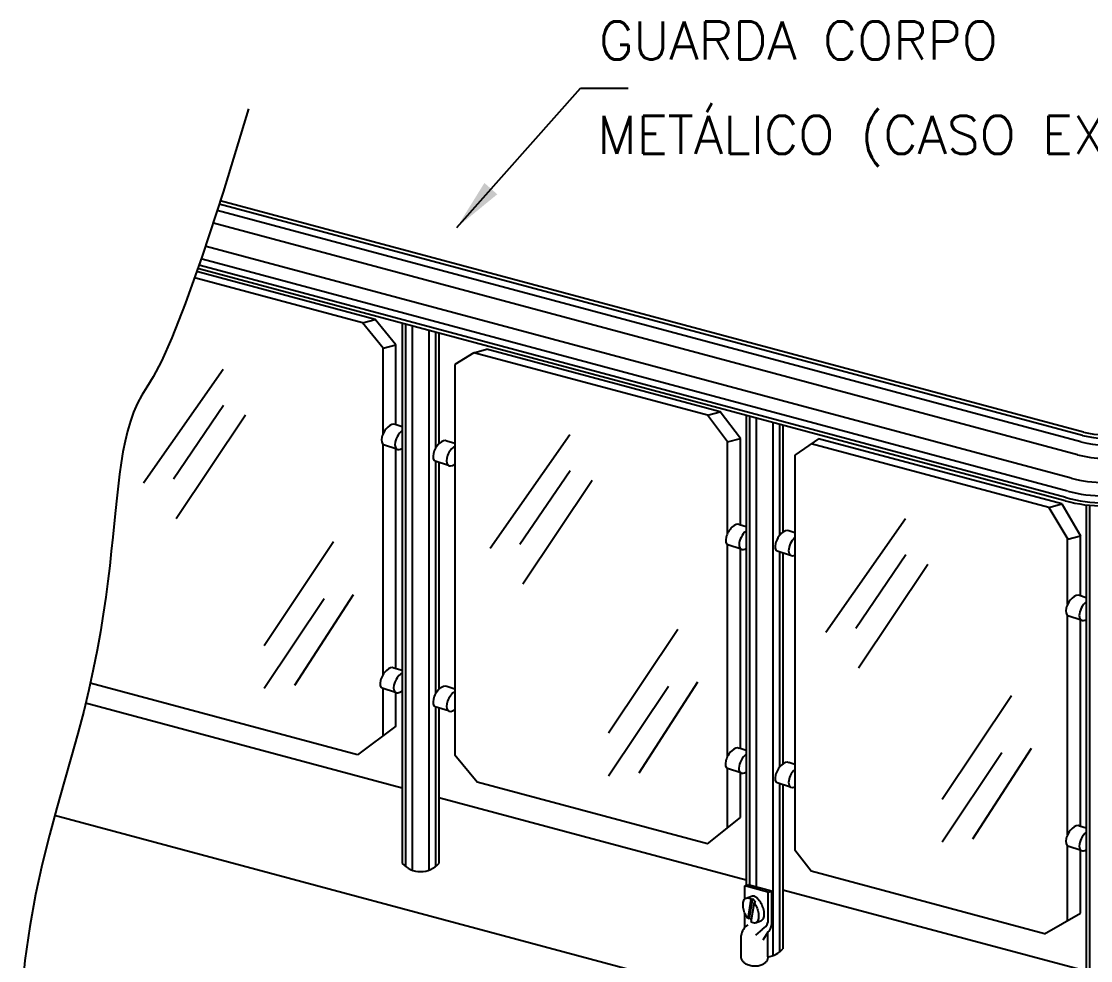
# Model space of a CAD drawing. Header units: millimetres. Extents: x -6155.1 to -6134.9, y -4399.5 to -4386.8.
# Drawn here: x -6150.47 to -6144.86, y -4391.7 to -4386.77 of the extents above; entities that cross this region are included whole.
import ezdxf

# ---------------------------------------------------------------- set-up
doc = ezdxf.new("R2010")
doc.units = ezdxf.units.MM
doc.header["$LTSCALE"] = 10
doc.layers.add('Termotécnica', color=7, linetype='Continuous')
doc.styles.add('r80', font='romans.shx')

msp = doc.modelspace()

# ---------------------------------------------------------------- linework, layer by layer
at = {"layer": 'Termotécnica', "color": 2}
for p, q in [((-6148.1884, -4387.8531), (-6147.5397, -4387.122)), ((-6147.5397, -4387.122), (-6147.2897, -4387.122)), ((-6144.9064, -4388.9445), (-6149.4351, -4387.7311)), ((-6144.9155, -4388.9783), (-6149.4454, -4387.7646)), ((-6144.9336, -4389.046), (-6149.4659, -4387.8315)), ((-6144.9667, -4389.1694), (-6149.5034, -4387.9537)), ((-6144.9848, -4389.237), (-6149.5248, -4388.0205)), ((-6144.9938, -4389.2708), (-6149.536, -4388.0537)), ((-6148.4754, -4388.3563), (-6148.4754, -4391.1908)), ((-6148.283, -4388.4079), (-6148.283, -4388.9899)), ((-6146.6711, -4388.8404), (-6146.6711, -4391.3063)), ((-6148.4754, -4388.8997), (-6148.5122, -4388.8881)), ((-6146.4787, -4388.8913), (-6146.4787, -4389.4528)), ((-6146.4787, -4388.892), (-6146.4787, -4389.3182)), ((-6148.5031, -4389.0165), (-6148.5736, -4388.9944)), ((-6148.1996, -4388.9878), (-6148.242, -4388.9745)), ((-6148.2328, -4389.1028), (-6148.3033, -4389.0807)), ((-6148.283, -4389.087), (-6148.283, -4389.2134)), ((-6148.283, -4389.0871), (-6148.283, -4390.2778)), ((-6144.8869, -4389.3095), (-6144.8869, -4392.1196)), ((-6146.6712, -4389.4248), (-6146.7068, -4389.4136)), ((-6146.4154, -4389.4559), (-6146.4474, -4389.4459)), ((-6146.6976, -4389.542), (-6146.7681, -4389.5199)), ((-6146.4383, -4389.5742), (-6146.5088, -4389.5521)), ((-6146.4787, -4389.5616), (-6146.4787, -4390.6693)), ((-6144.8869, -4389.7964), (-6144.9225, -4389.7853)), ((-6144.9133, -4389.9137), (-6144.9838, -4389.8916)), ((-6148.4757, -4390.1793), (-6148.5197, -4390.1655)), ((-6148.5105, -4390.2939), (-6148.581, -4390.2718)), ((-6148.1997, -4390.2759), (-6148.242, -4390.2627)), ((-6148.2328, -4390.391), (-6148.3033, -4390.3689)), ((-6148.283, -4390.3753), (-6148.283, -4391.1908)), ((-6146.6711, -4390.5986), (-6146.7084, -4390.5869)), ((-6146.4154, -4390.6722), (-6146.4474, -4390.6621)), ((-6146.6992, -4390.7153), (-6146.7697, -4390.6932)), ((-6146.4383, -4390.7905), (-6146.5088, -4390.7684)), ((-6146.4787, -4390.7778), (-6146.4787, -4391.6388)), ((-6144.8869, -4391.0058), (-6144.9225, -4390.9946)), ((-6144.9133, -4391.123), (-6144.9838, -4391.1009)), ((-6146.6714, -4391.3725), (-6146.6437, -4391.3619)), ((-6146.6469, -4391.3782), (-6146.6632, -4391.4798)), ((-6146.6388, -4391.3752), (-6146.6552, -4391.4767)), ((-6146.6469, -4391.3782), (-6146.6388, -4391.3752)), ((-6146.63, -4391.3952), (-6146.6463, -4391.4967)), ((-6146.6388, -4391.3752), (-6146.622, -4391.3921)), ((-6146.63, -4391.3952), (-6146.622, -4391.3921)), ((-6146.6632, -4391.4798), (-6146.6552, -4391.4767)), ((-6146.6552, -4391.4767), (-6146.6448, -4391.4871)), ((-6146.6218, -4391.5025), (-6146.5941, -4391.4919)), ((-6146.6971, -4391.6833), (-6146.6971, -4391.5691)), ((-6146.5575, -4391.6811), (-6146.5575, -4391.5532))]:
    msp.add_line(p, q, dxfattribs=at)
at = {"layer": 'Termotécnica', "color": 3}
for p, q in [((-6144.9018, -4388.9274), (-6149.4299, -4387.7141)), ((-6144.9972, -4389.2883), (-6149.5417, -4388.0706)), ((-6148.4754, -4390.7952), (-6150.136, -4390.3503)), ((-6146.6711, -4391.2787), (-6148.283, -4390.8468)), ((-6146.728, -4391.8964), (-6150.2984, -4390.9397)), ((-6144.8869, -4391.7568), (-6146.4787, -4391.3303))]:
    msp.add_line(p, q, dxfattribs=at)
at = {"layer": 'Termotécnica', "color": 1}
for p, q in [((-6148.6167, -4388.3366), (-6149.5473, -4388.0872)), ((-6148.6843, -4388.3547), (-6149.5585, -4388.1205)), ((-6148.6843, -4388.3547), (-6148.6167, -4388.3366)), ((-6148.5757, -4388.4879), (-6148.6843, -4388.3547)), ((-6148.5081, -4388.4698), (-6148.6167, -4388.3366)), ((-6148.4584, -4388.3609), (-6148.4584, -4391.2067)), ((-6148.4234, -4388.3671), (-6148.4234, -4391.2261)), ((-6148.335, -4388.3939), (-6148.335, -4391.2261)), ((-6148.3, -4388.4033), (-6148.3, -4389.0117)), ((-6148.5757, -4388.4879), (-6148.5081, -4388.4698)), ((-6148.5757, -4388.9371), (-6148.5757, -4388.4879)), ((-6148.5757, -4388.9371), (-6148.5757, -4388.4879)), ((-6148.5081, -4388.8894), (-6148.5081, -4388.4698)), ((-6148.1004, -4388.511), (-6148.1997, -4388.5731)), ((-6148.1004, -4388.511), (-6148.0327, -4388.4929)), ((-6146.8744, -4388.8395), (-6148.1004, -4388.511)), ((-6146.8068, -4388.8213), (-6148.0327, -4388.4929)), ((-6149.4148, -4388.5983), (-6149.8317, -4389.1949)), ((-6148.1997, -4388.5731), (-6148.1997, -4390.622)), ((-6149.413, -4388.7885), (-6149.6756, -4389.1743)), ((-6146.8744, -4388.8395), (-6146.8068, -4388.8213)), ((-6146.7016, -4388.9611), (-6146.8068, -4388.8213)), ((-6149.2977, -4388.8381), (-6149.661, -4389.3829)), ((-6146.7692, -4388.9792), (-6146.8744, -4388.8395)), ((-6146.6541, -4388.845), (-6146.6541, -4391.3049)), ((-6146.6191, -4388.8544), (-6146.6191, -4391.3143)), ((-6146.5307, -4388.878), (-6146.5307, -4391.6741)), ((-6146.4957, -4388.8868), (-6146.4957, -4389.4703)), ((-6146.4957, -4388.8874), (-6146.4957, -4389.3357)), ((-6148.5757, -4389.16), (-6148.5757, -4388.9921)), ((-6148.5757, -4390.2003), (-6148.5757, -4388.9921)), ((-6147.5967, -4388.9411), (-6148.0135, -4389.5377)), ((-6146.7692, -4388.9792), (-6146.7016, -4388.9611)), ((-6146.7692, -4389.46), (-6146.7692, -4388.9792)), ((-6146.7692, -4389.46), (-6146.7692, -4388.9792)), ((-6146.7016, -4389.4152), (-6146.7016, -4388.9611)), ((-6146.2926, -4388.962), (-6146.4154, -4389.0494)), ((-6145.0828, -4389.3224), (-6146.3296, -4388.9883)), ((-6145.0152, -4389.3043), (-6146.2926, -4388.962)), ((-6148.5081, -4389.1133), (-6148.5081, -4389.0149)), ((-6148.5081, -4390.1692), (-6148.5081, -4389.0149)), ((-6146.4154, -4389.0494), (-6146.4154, -4391.1206)), ((-6148.3, -4389.0813), (-6148.3, -4389.2371)), ((-6148.3, -4389.0818), (-6148.3, -4390.3003)), ((-6147.5949, -4389.1313), (-6147.8575, -4389.5171)), ((-6147.4796, -4389.1809), (-6147.8428, -4389.7257)), ((-6145.0828, -4389.3224), (-6145.0152, -4389.3043)), ((-6145.0828, -4389.3224), (-6144.9846, -4389.4901)), ((-6145.0152, -4389.3043), (-6144.9169, -4389.472)), ((-6144.8699, -4389.3113), (-6144.8699, -4392.1355)), ((-6145.8357, -4389.3821), (-6146.2525, -4389.9788)), ((-6144.9849, -4389.8319), (-6144.9849, -4389.4895)), ((-6144.9849, -4389.8319), (-6144.9849, -4389.4895)), ((-6144.9846, -4389.4901), (-6144.9169, -4389.472)), ((-6144.9173, -4389.7869), (-6144.9173, -4389.4721)), ((-6148.8358, -4389.5037), (-6149.199, -4390.0485)), ((-6146.7692, -4389.6116), (-6146.7692, -4389.5188)), ((-6146.7692, -4390.6299), (-6146.7692, -4389.5188)), ((-6146.7016, -4390.589), (-6146.7016, -4389.5407)), ((-6146.4957, -4389.5562), (-6146.4957, -4390.6851)), ((-6145.8339, -4389.5724), (-6146.0964, -4389.9581)), ((-6145.7186, -4389.6219), (-6146.0818, -4390.1668)), ((-6148.7322, -4389.7811), (-6149.0405, -4390.257)), ((-6148.8854, -4389.803), (-6149.199, -4390.2729)), ((-6144.9849, -4390.1609), (-6144.9849, -4389.8912)), ((-6144.9849, -4391.0405), (-6144.9849, -4389.8912)), ((-6144.9173, -4389.9512), (-6144.9173, -4389.9124)), ((-6144.9173, -4390.9963), (-6144.9173, -4389.9124)), ((-6147.0293, -4389.9631), (-6147.3925, -4390.5079)), ((-6144.9173, -4390.1147), (-6144.9173, -4389.9512)), ((-6148.7103, -4390.6204), (-6150.1114, -4390.2449)), ((-6148.5757, -4390.5202), (-6148.5757, -4390.2734)), ((-6147.0789, -4390.2624), (-6147.3925, -4390.7323)), ((-6146.9257, -4390.2405), (-6147.2341, -4390.7164)), ((-6148.5081, -4390.4699), (-6148.5081, -4390.2951)), ((-6145.28, -4390.3108), (-6145.6432, -4390.8557)), ((-6148.3, -4390.3699), (-6148.3, -4391.2067)), ((-6148.5081, -4390.4699), (-6148.7103, -4390.6204)), ((-6148.0818, -4390.7642), (-6148.1997, -4390.622)), ((-6145.3296, -4390.6102), (-6145.6432, -4391.08)), ((-6145.1764, -4390.5883), (-6145.4847, -4391.0642)), ((-6146.7692, -4391.0038), (-6146.7692, -4390.693)), ((-6146.7016, -4390.9497), (-6146.7016, -4390.7144)), ((-6146.8741, -4391.0877), (-6148.0818, -4390.7642)), ((-6146.4957, -4390.7725), (-6146.4957, -4391.6547)), ((-6146.8741, -4391.0877), (-6146.7016, -4390.9497)), ((-6146.3308, -4391.2313), (-6146.4154, -4391.1206)), ((-6144.9849, -4391.4906), (-6144.9849, -4391.1007)), ((-6144.9173, -4391.4519), (-6144.9173, -4391.1225)), ((-6145.1055, -4391.5596), (-6146.3308, -4391.2313)), ((-6145.1055, -4391.5596), (-6144.9173, -4391.4519))]:
    msp.add_line(p, q, dxfattribs=at)
at = {"layer": 'Termotécnica', "color": 2, "ltscale": 1.6}
for p, q in [((-6146.6786, -4391.3083), (-6146.6599, -4391.3034)), ((-6146.5574, -4391.3408), (-6146.6786, -4391.3083)), ((-6146.6786, -4391.3774), (-6146.6786, -4391.3083)), ((-6146.5388, -4391.3358), (-6146.6599, -4391.3034)), ((-6146.5574, -4391.3408), (-6146.5388, -4391.3358)), ((-6146.5574, -4391.3408), (-6146.5574, -4391.5017)), ((-6146.5388, -4391.3358), (-6146.5388, -4391.5125)), ((-6146.6786, -4391.5271), (-6146.6786, -4391.4512)), ((-6146.5853, -4391.5355), (-6146.6222, -4391.5678)), ((-6146.5569, -4391.5523), (-6146.5841, -4391.5931))]:
    msp.add_line(p, q, dxfattribs=at)
at = {"layer": 'Termotécnica', "color": 1}
msp.add_lwpolyline([(-6149.2809, -4387.2315), (-6149.4153, -4387.6686), (-6149.5253, -4388.0047), (-6149.6139, -4388.2547), (-6149.684, -4388.4335), (-6149.7388, -4388.5559), (-6149.7812, -4388.6367), (-6149.8142, -4388.6909), (-6149.841, -4388.7333), (-6149.864, -4388.7763), (-6149.884, -4388.8222), (-6149.9013, -4388.8708), (-6149.9163, -4388.922), (-6149.9291, -4388.9755), (-6149.9403, -4389.0313), (-6149.9499, -4389.0892), (-6149.9584, -4389.1489), (-6149.966, -4389.2105), (-6149.9731, -4389.274), (-6149.9798, -4389.3397), (-6149.9866, -4389.4078), (-6149.9937, -4389.4787), (-6150.0013, -4389.5526), (-6150.0098, -4389.6297), (-6150.0194, -4389.7102), (-6150.0305, -4389.7945), (-6150.0433, -4389.8827), (-6150.0583, -4389.9752), (-6150.0757, -4390.0721), (-6150.0959, -4390.1738), (-6150.1192, -4390.2805), (-6150.1461, -4390.3925), (-6150.1767, -4390.5099), (-6150.2113, -4390.6332), (-6150.2486, -4390.7627), (-6150.2874, -4390.899), (-6150.3262, -4391.0426), (-6150.3636, -4391.194), (-6150.3984, -4391.3537), (-6150.4291, -4391.5222), (-6150.4543, -4391.7001), (-6150.473, -4391.8872)], dxfattribs=at)
at = {"layer": 'Termotécnica', "color": 2}
for points in [[(-6146.6632, -4391.4798, -0.016409), (-6146.6664, -4391.4751, -0.051099), (-6146.6791, -4391.4499, -0.051099), (-6146.6864, -4391.4226, -0.064948), (-6146.6871, -4391.4003, -0.104203), (-6146.6809, -4391.3806, -0.174705), (-6146.6714, -4391.3725, -0.174705), (-6146.6589, -4391.3722, -0.06738), (-6146.6469, -4391.3782, -0.064948)], [(-6146.6437, -4391.3619, -0.174705), (-6146.6312, -4391.3617, -0.104203), (-6146.6134, -4391.3722, -0.064948), (-6146.5991, -4391.3892, -0.051099), (-6146.5864, -4391.4145, -0.051099), (-6146.5791, -4391.4418, -0.064948), (-6146.5784, -4391.4641, -0.104203), (-6146.5846, -4391.4837, -0.174705), (-6146.5941, -4391.4919, -0.174705)], [(-6146.63, -4391.3952, -0.016409), (-6146.6268, -4391.3998, -0.051099), (-6146.6141, -4391.4251, -0.051099), (-6146.6068, -4391.4524, -0.064948), (-6146.6061, -4391.4747, -0.104203), (-6146.6123, -4391.4943, -0.174705), (-6146.6218, -4391.5025, -0.174705)], [(-6146.6218, -4391.5025, -0.174705), (-6146.6343, -4391.5027, -0.06738), (-6146.6463, -4391.4967, -0.064948)]]:
    msp.add_lwpolyline(points, format="xyb", dxfattribs=at)
at = {"layer": 'Termotécnica', "color": 3}
for radius, start, end in [(0.4241, 255, 285), (0.7974, 255.0004, 284.9999)]:
    msp.add_arc((-6144.792, -4388.5177), radius, start, end, dxfattribs=at)
at = {"layer": 'Termotécnica', "color": 2}
for centre, radius, start, end in [((-6144.792, -4388.5182), 0.4764, 254.9855, 285.0145), ((-6144.792, -4388.5182), 0.4414, 254.9844, 285.0156), ((-6144.792, -4388.5182), 0.5464, 254.9873, 285.0127), ((-6144.792, -4388.5177), 0.6746, 255.0002, 284.9998), ((-6144.792, -4388.5441), 0.7542, 254.4816, 285.5184), ((-6144.792, -4388.5177), 0.7446, 255.0001, 284.9999), ((-6148.3792, -4391.105), 0.1289, 221.7357, 318.2643), ((-6146.6125, -4391.5814), 0.0856, 126.1672, 171.7584), ((-6146.5749, -4391.553), 0.1289, 277.7732, 318.2643)]:
    msp.add_arc(centre, radius, start, end, dxfattribs=at)
at = {"layer": 'Termotécnica', "color": 2, "ltscale": 1.6}
for centre, start, end in [((-6146.6121, -4391.4849), 297.8728, 342.963), ((-6146.5959, -4391.5105), 312.9532, 358.0435)]:
    msp.add_arc(centre, 0.0572, start, end, dxfattribs=at)
at = {"layer": 'Termotécnica', "color": 2}
for centre, start_param, end_param in [((-6148.5429, -4388.9412), 6.27529, 9.430709), ((-6148.4724, -4388.9633), 0.919573, 3.887675), ((-6148.2727, -4389.0276), 6.27529, 9.430709), ((-6148.2022, -4389.0497), 0.776763, 4.042631), ((-6146.7374, -4389.4667), 6.27529, 9.430709), ((-6146.4781, -4389.499), 6.27529, 9.430709), ((-6146.6669, -4389.4888), 0.9653, 3.887675), ((-6146.4076, -4389.5211), 1.054831, 3.785546), ((-6144.9532, -4389.8384), 6.27529, 9.430709), ((-6144.8827, -4389.8605), 0.9653, 3.887675), ((-6148.5503, -4390.2186), 6.27529, 9.430709), ((-6148.4798, -4390.2407), 0.736773, 4.085814), ((-6148.2727, -4390.3158), 6.27529, 9.430709), ((-6148.2022, -4390.3379), 0.784401, 4.053017), ((-6146.7391, -4390.64), 6.27529, 9.430709), ((-6146.6686, -4390.6621), 0.90117, 3.880883), ((-6146.4781, -4390.7153), 6.27529, 9.430709), ((-6146.4076, -4390.7374), 1.054831, 3.785546), ((-6144.9532, -4391.0478), 6.27529, 9.430709), ((-6144.8827, -4391.0699), 0.973363, 3.880883)]:
    msp.add_ellipse(centre, major_axis=(0.0307, 0.0531), ratio=0.512908, start_param=start_param, end_param=end_param, dxfattribs=at)
at = {"layer": 'Termotécnica', "color": 2, "ltscale": 1.6}
msp.add_open_spline([(-6146.5575, -4391.6811), (-6146.5576, -4391.6833), (-6146.5576, -4391.6849), (-6146.558, -4391.687), (-6146.5594, -4391.6931), (-6146.5617, -4391.6988), (-6146.5648, -4391.7044), (-6146.569, -4391.7096), (-6146.5741, -4391.7146), (-6146.5805, -4391.7192), (-6146.5884, -4391.7234), (-6146.5978, -4391.7271), (-6146.6093, -4391.7298), (-6146.6235, -4391.7312), (-6146.6383, -4391.7305), (-6146.652, -4391.7277), (-6146.663, -4391.7239), (-6146.6719, -4391.7194), (-6146.6791, -4391.7144), (-6146.6848, -4391.7091), (-6146.6893, -4391.7036), (-6146.6928, -4391.6979), (-6146.6952, -4391.692), (-6146.6965, -4391.6867), (-6146.6971, -4391.682), (-6146.6971, -4391.6794), (-6146.6971, -4391.6781)], degree=3, knots=[6.165399, 6.165399, 6.165399, 6.165399, 6.25737, 6.349341, 6.441312, 6.533283, 6.631551, 6.73767, 6.855349, 6.988358, 7.139882, 7.312727, 7.511118, 7.744299, 8.028723, 8.257074, 8.452484, 8.622545, 8.771168, 8.901233, 9.016324, 9.120515, 9.21761, 9.310805, 9.367792, 9.424778, 9.424778, 9.424778, 9.424778], dxfattribs=at)
at = {"layer": 'Termotécnica', "color": 2}
msp.add_solid([(-6148.0443, -4387.6202), (-6147.9765, -4387.6796), (-6148.1884, -4387.8531)], dxfattribs=at)

# ---------------------------------------------------------------- texts
at = {"layer": 'Termotécnica', "color": 2, "style": 'r80'}
for s, p in [('GUARDA CORPO', (-6147.4429, -4386.9723)), ('METÁLICO (CASO EXISTA)', (-6147.4518, -4387.4674))]:
    msp.add_text(s, height=0.2, dxfattribs=at).set_placement(p)

doc.saveas('drawing.dxf')
